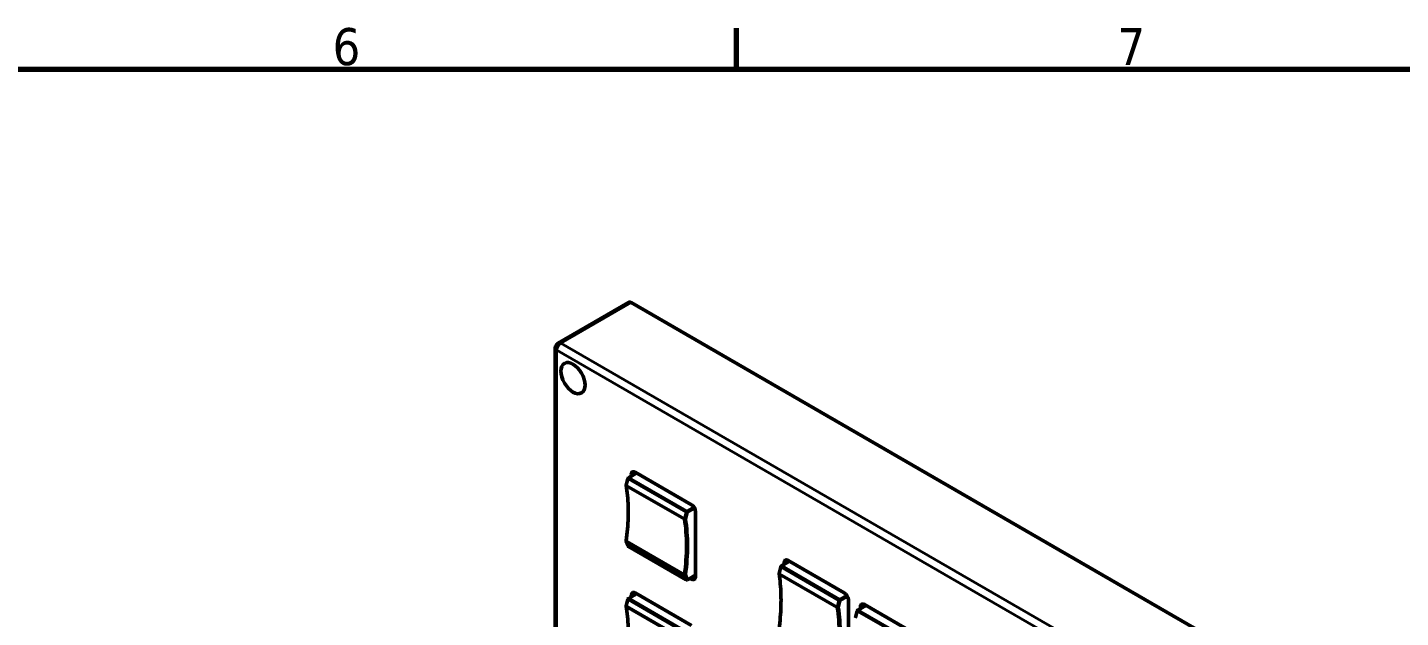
# Model space of a CAD drawing. Header units: millimetres. Extents: x 3103 to 5051, y 917 to 1856.
# Drawn here: x 3806.7 to 4048.2, y 1740.6 to 1844.3 of the extents above; entities that cross this region are included whole.
import ezdxf

# ---------------------------------------------------------------- set-up
doc = ezdxf.new("R2010")
doc.units = ezdxf.units.MM
doc.header["$LTSCALE"] = 1.8
for name, color, linetype, lineweight in [('경계(ISO)', 7, 'Continuous', 70), ('외형선(ISO)', 7, 'Continuous', 50), ('좁은 외형선(ISO)', 7, 'Continuous', 35)]:
    doc.layers.add(name, color=color, linetype=linetype, lineweight=lineweight)
doc.styles.add('주 텍스트 (ISO)', font='')
doc.styles.get('주 텍스트 (ISO)').set_extended_font_data('Tahoma')

# ---------------------------------------------------------------- blocks, each defined once
blk = doc.blocks.new('경계 Default Border')
at = {"layer": '경계(ISO)'}
blk.add_line((445.5, 410), (445.5, 413.9), dxfattribs=at)
at = {"layer": '경계(ISO)', "flags": 128}
blk.add_lwpolyline([(10, 10), (10, 410), (584, 410), (584, 10), (10, 10)], dxfattribs=at)
at = {"layer": '경계(ISO)', "char_height": 3.5, "attachment_point": 7, "style": '주 텍스트 (ISO)'}
for s, insert in [('6', (407.29, 410.33)), ('7', (481.56, 410.4))]:
    blk.add_mtext(s, dxfattribs=dict(at, insert=insert))

msp = doc.modelspace()

# ---------------------------------------------------------------- linework, layer by layer
at = {"layer": '외형선(ISO)'}
for p, q in [((3912.375, 1796.013), (3900.001, 1788.869)), ((4116.522, 1678.388), (3912.875, 1795.964)), ((3899.501, 1654.097), (3899.501, 1788.003)), ((3913.827, 1766.02), (3912.415, 1765.205)), ((3912.875, 1765.47), (3912.875, 1765.753)), ((3913.582, 1766.161), (3923.482, 1760.446)), ((3911.992, 1763.887), (3912.298, 1765.052)), ((3912.062, 1763.773), (3922.174, 1757.935)), ((3924.189, 1759.221), (3924.189, 1747.79)), ((3912.306, 1753.224), (3911.997, 1754.046)), ((3922.174, 1748.137), (3912.062, 1753.975)), ((3922.527, 1747.258), (3912.415, 1753.096)), ((3938.863, 1748.373), (3939.168, 1749.538)), ((3940.697, 1750.507), (3939.285, 1749.691)), ((3939.745, 1749.957), (3939.745, 1750.24)), ((3940.452, 1750.648), (3950.352, 1744.933)), ((3924.189, 1748.073), (3922.777, 1747.258)), ((3923.482, 1747.382), (3923.237, 1747.523)), ((3938.932, 1748.26), (3949.044, 1742.422)), ((3913.827, 1744.791), (3912.415, 1743.976)), ((3912.875, 1744.241), (3912.875, 1744.524)), ((3913.582, 1744.933), (3923.482, 1739.217)), ((3911.992, 1742.658), (3912.298, 1743.823)), ((3912.062, 1742.544), (3922.174, 1736.706)), ((3951.059, 1743.708), (3951.059, 1732.277)), ((3952.298, 1740.617), (3952.603, 1741.782)), ((3954.132, 1742.75), (3952.72, 1741.935)), ((3953.18, 1742.2), (3953.18, 1742.483)), ((3953.887, 1742.891), (3963.787, 1737.176))]:
    msp.add_line(p, q, dxfattribs=at)
for centre, radius, start, end in [((3900.501, 1788.003), 1, 120, 180), ((3912.54, 1764.988), 0.25, 120, 165.29534), ((3912.54, 1753.312), 0.25, 200.633, 240), ((3939.41, 1749.475), 0.25, 120, 165.29534), ((3922.652, 1747.474), 0.25, 240, 300), ((3912.54, 1743.759), 0.25, 120, 165.29534), ((3952.845, 1741.718), 0.25, 120, 165.29534)]:
    msp.add_arc(centre, radius, start, end, dxfattribs=at)
for centre, major_axis, ratio, start_param, end_param in [((3912.875, 1795.147), (-0.5, 0.866), 0.5773503, 5.4977871, 6.2831853), ((3913.582, 1765.345), (-0.5, 0.866), 0.5773503, 5.4977871, 7.0685835), ((3912.244, 1763.86), (-0.253, 0.013), 0.5248769, 6.173838, 7.0808491), ((3923.482, 1759.63), (-0.5, 0.866), 0.5773503, 3.9269908, 5.4977871), ((3922.355, 1758.022), (-0.254, 0.013), 0.5243749, 0.7972207, 2.3682403), ((3912.244, 1754.099), (-0.253, -0.029), 0.6236619, 6.1271994, 6.9829216), ((3940.452, 1749.832), (-0.5, 0.866), 0.5773503, 5.4977871, 7.0685835), ((3922.355, 1748.261), (-0.253, -0.029), 0.623673, 0.6997976, 2.2708172), ((3923.482, 1748.199), (0.5, -0.866), 0.5773503, 5.4977871, 7.0685835), ((3939.114, 1748.346), (-0.253, 0.013), 0.5248769, 6.173838, 7.0808491), ((3913.582, 1744.116), (-0.5, 0.866), 0.5773503, 5.4977871, 7.0685835), ((3950.352, 1744.116), (-0.5, 0.866), 0.5773503, 3.9269908, 5.4977871), ((3912.244, 1742.631), (-0.253, 0.013), 0.5248769, 6.173838, 7.0808491), ((3949.226, 1742.508), (-0.254, 0.013), 0.5243749, 0.7972207, 2.3682403), ((3953.887, 1742.075), (-0.5, 0.866), 0.5773503, 5.4977871, 7.0685835)]:
    msp.add_ellipse(centre, major_axis=major_axis, ratio=ratio, start_param=start_param, end_param=end_param, dxfattribs=at)
msp.add_ellipse((3902.622, 1782.696), major_axis=(1.5, -2.598), ratio=0.5773503, dxfattribs=at)
for points in [[(3911.991, 1754.095), (3912.085, 1754.795), (3912.16, 1755.487), (3912.272, 1756.855), (3912.31, 1757.53), (3912.347, 1758.859), (3912.347, 1759.513), (3912.309, 1760.798), (3912.272, 1761.429), (3912.159, 1762.664), (3912.084, 1763.268), (3911.991, 1763.858)], [(3938.861, 1738.581), (3938.955, 1739.281), (3939.03, 1739.974), (3939.142, 1741.342), (3939.18, 1742.017), (3939.217, 1743.346), (3939.217, 1744), (3939.179, 1745.285), (3939.142, 1745.916), (3939.029, 1747.15), (3938.954, 1747.755), (3938.861, 1748.344)], [(3911.991, 1732.866), (3912.085, 1733.566), (3912.16, 1734.259), (3912.272, 1735.626), (3912.31, 1736.301), (3912.347, 1737.63), (3912.347, 1738.285), (3912.309, 1739.569), (3912.272, 1740.2), (3912.159, 1741.435), (3912.084, 1742.039), (3911.991, 1742.629)]]:
    msp.add_open_spline(points, degree=3, knots=[1.40513074, 1.40513074, 1.40513074, 1.40513074, 1.4714389, 1.4714389, 1.53774706, 1.53774706, 1.60405523, 1.60405523, 1.67036339, 1.67036339, 1.73667155, 1.73667155, 1.73667155, 1.73667155], dxfattribs=at)
at = {"layer": '좁은 외형선(ISO)'}
for p, q in [((3900.501, 1788.819), (3912.875, 1795.964)), ((3899.794, 1787.595), (4103.44, 1670.019)), ((3899.794, 1653.689), (3899.794, 1787.595)), ((4104.147, 1671.244), (3900.501, 1788.819)), ((3912.54, 1765.192), (3913.9, 1765.978)), ((3912.875, 1765.753), (3913.582, 1766.161)), ((3912.062, 1763.773), (3912.374, 1764.961)), ((3912.374, 1764.961), (3922.485, 1759.123)), ((3922.652, 1759.354), (3912.54, 1765.192)), ((3922.485, 1759.123), (3922.174, 1757.935)), ((3922.532, 1757.92), (3922.828, 1759.048)), ((3923.885, 1760.067), (3922.652, 1759.354)), ((3922.828, 1759.048), (3924.062, 1759.761)), ((3912.374, 1753.148), (3912.062, 1753.975)), ((3922.485, 1747.31), (3912.374, 1753.148)), ((3938.932, 1748.26), (3939.244, 1749.447)), ((3939.244, 1749.447), (3949.355, 1743.609)), ((3939.41, 1749.679), (3940.77, 1750.464)), ((3949.522, 1743.841), (3939.41, 1749.679)), ((3939.745, 1750.24), (3940.452, 1750.648)), ((3922.174, 1748.137), (3922.485, 1747.31)), ((3922.828, 1747.372), (3922.532, 1748.159)), ((3924.189, 1748.158), (3922.828, 1747.372)), ((3924.189, 1747.79), (3923.482, 1747.382)), ((3912.54, 1743.963), (3913.9, 1744.749)), ((3922.652, 1738.126), (3912.54, 1743.963)), ((3912.875, 1744.524), (3913.582, 1744.933)), ((3950.755, 1744.553), (3949.522, 1743.841)), ((3949.698, 1743.535), (3950.932, 1744.247)), ((3912.062, 1742.544), (3912.374, 1743.732)), ((3912.374, 1743.732), (3922.485, 1737.894)), ((3949.355, 1743.609), (3949.044, 1742.422)), ((3949.402, 1742.406), (3949.698, 1743.535)), ((3952.367, 1740.503), (3952.679, 1741.691)), ((3952.679, 1741.691), (3962.79, 1735.853)), ((3952.845, 1741.922), (3954.205, 1742.708)), ((3962.957, 1736.084), (3952.845, 1741.922)), ((3953.18, 1742.483), (3953.887, 1742.891))]:
    msp.add_line(p, q, dxfattribs=at)
for centre, major_axis, ratio, start_param, end_param in [((3900.501, 1788.003), (-1, 0), 0.5773503, 0, 0.7853982), ((3900.501, 1788.003), (0.5, 0.866), 0.5773503, 0.7853982, 2.3561945), ((3900.501, 1788.003), (-0.5, 0.866), 0.5773503, 5.4977871, 6.2831853), ((3886.783, 1744.279), (18.125, 31.393), 0.5773503, 5.3315047, 5.6640696), ((3912.54, 1764.988), (-0.242, 0.063), 0.349531, 0, 0.9068643), ((3912.54, 1764.988), (-0.125, -0.217), 0.5773503, 3.9269908, 5.1547632), ((3912.54, 1764.988), (-0.125, 0.217), 0.5773503, 5.4977871, 6.2831853), ((3922.652, 1759.15), (0.125, 0.217), 0.5773503, 0.7853982, 2.0131705), ((3922.652, 1759.15), (-0.242, 0.063), 0.349531, 0.9068643, 2.4776606), ((3922.652, 1759.15), (-0.125, 0.217), 0.5773503, 3.9269908, 5.4977871), ((3896.894, 1738.441), (-18.125, -31.393), 0.5773503, 2.189912, 2.522477), ((3897.071, 1738.339), (18.25, 31.61), 0.5773503, 5.3332904, 5.6622838), ((3912.54, 1753.312), (-0.234, -0.088), 0.7378989, 0, 0.5443847), ((3912.54, 1753.312), (-0.125, -0.217), 0.5773503, 5.8408111, 6.2831853), ((3939.41, 1749.475), (-0.242, 0.063), 0.349531, 0, 0.9068643), ((3939.41, 1749.475), (-0.125, -0.217), 0.5773503, 3.9269908, 5.1547632), ((3939.41, 1749.475), (-0.125, 0.217), 0.5773503, 5.4977871, 6.2831853), ((3922.652, 1747.474), (0.234, 0.088), 0.7378989, 3.6859773, 5.2567736), ((3922.652, 1747.474), (-0.125, -0.217), 0.5773503, 5.8408111, 6.2831853), ((3922.652, 1747.474), (0.125, -0.217), 0.5773503, 0, 0.7853982), ((3913.653, 1728.766), (18.125, 31.393), 0.5773503, 5.3315047, 5.6640696), ((3912.54, 1743.759), (-0.125, -0.217), 0.5773503, 3.9269908, 5.1547632), ((3912.54, 1743.759), (-0.125, 0.217), 0.5773503, 5.4977871, 6.2831853), ((3886.783, 1723.05), (18.125, 31.393), 0.5773503, 5.3315047, 5.6640696), ((3912.54, 1743.759), (-0.242, 0.063), 0.349531, 0, 0.9068643), ((3923.765, 1722.928), (-18.125, -31.393), 0.5773503, 2.189912, 2.522477), ((3949.522, 1743.637), (0.125, 0.217), 0.5773503, 0.7853982, 2.0131705), ((3949.522, 1743.637), (-0.242, 0.063), 0.349531, 0.9068643, 2.4776606), ((3923.941, 1722.826), (18.25, 31.61), 0.5773503, 5.3332904, 5.6622838), ((3949.522, 1743.637), (-0.125, 0.217), 0.5773503, 3.9269908, 5.4977871), ((3952.845, 1741.718), (-0.242, 0.063), 0.349531, 0, 0.9068643), ((3952.845, 1741.718), (-0.125, -0.217), 0.5773503, 3.9269908, 5.1547632), ((3952.845, 1741.718), (-0.125, 0.217), 0.5773503, 5.4977871, 6.2831853)]:
    msp.add_ellipse(centre, major_axis=major_axis, ratio=ratio, start_param=start_param, end_param=end_param, dxfattribs=at)

# ---------------------------------------------------------------- block references
at = {"xscale": 1.85895, "yscale": 1.85895, "zscale": 1.85895}
msp.add_blockref('경계 Default Border', (3103.202, 1074.809), dxfattribs=at)

doc.saveas('drawing.dxf')
